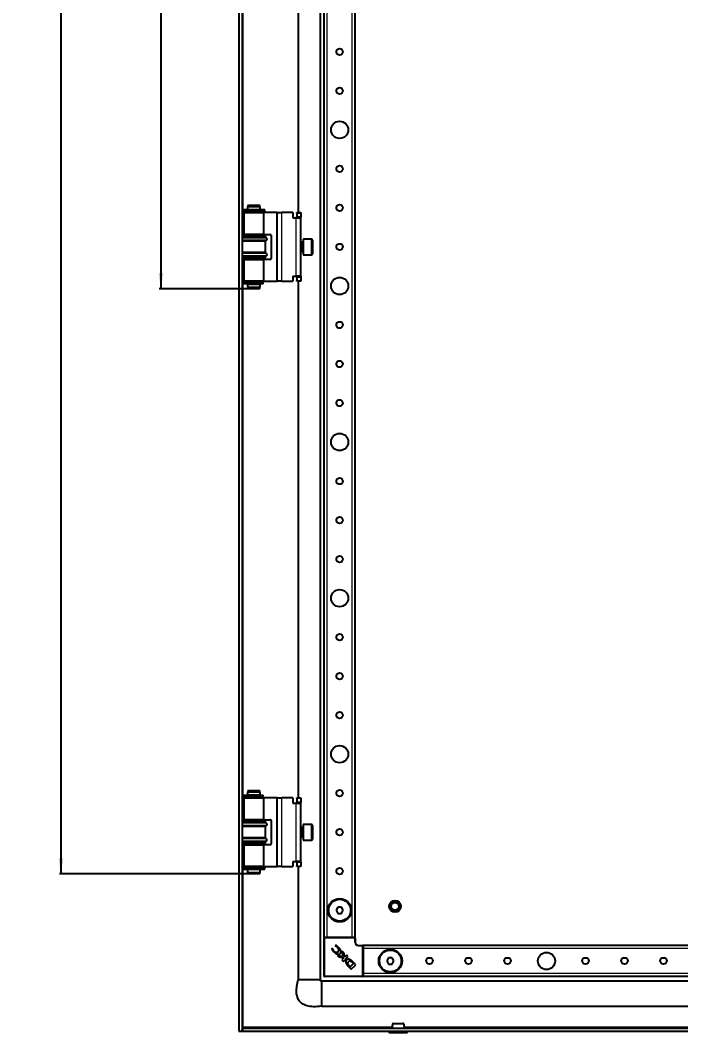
# Model space of a CAD drawing. Header units: millimetres. Extents: x -370 to 1477, y -811 to 1017.
# Drawn here: x 628 to 1051, y -689 to -41 of the extents above; entities that cross this region are included whole.
import ezdxf

# ---------------------------------------------------------------- set-up
doc = ezdxf.new("R2010")
doc.units = ezdxf.units.MM
doc.layers.add('FORMAT', color=7, linetype='Continuous')
doc.styles.add('SLDTEXTSTYLE0', font='TXT', dxfattribs={"width": 0.75})
doc.dimstyles.new('SLDDIMSTYLE0', dxfattribs={"dimtxt": 20, "dimasz": 10, "dimexe": 0, "dimexo": 0.0625, "dimgap": 5, "dimtad": 2, "dimdec": 1, "dimrnd": 1e-09, "dimzin": 12, "dimdsep": 46, "dimtxsty": 'SLDTEXTSTYLE0', "dimsah": 1, "dimcen": 0.09, "dimadec": 0, "dimazin": 3, "dimtfac": 1, "dimtofl": 0, "dimtmove": 0, "dimatfit": 3, "dimfxl": 0, "dimfrac": 2, "dimtolj": 1, "dimtzin": 12, "dimarcsym": 0})

# ---------------------------------------------------------------- blocks, each defined once
blk = doc.blocks.new('_D_7')
at = {"layer": 'FORMAT'}
for p, q in [((773.67, 765.89), (652.6, 765.89)), ((653.6, 765.89), (653.6, -587.61)), ((773.67, -587.61), (652.6, -587.61))]:
    blk.add_line(p, q, dxfattribs=at)
for points in [[(653.6, 765.89), (652.06, 755.89), (655.14, 755.89)], [(653.6, -587.61), (655.14, -577.61), (652.06, -577.61)]]:
    blk.add_solid(points, dxfattribs=at)
at = {"layer": 'FORMAT', "insert": (627.82, 48.5), "char_height": 20, "attachment_point": 1, "rotation": 90, "style": 'SLDTEXTSTYLE0'}
blk.add_mtext('1353,5', dxfattribs=at)
blk = doc.blocks.new('_D_9')
at = {"layer": 'FORMAT'}
for p, q in [((773.67, 390.89), (716.6, 390.89)), ((717.6, 390.89), (717.6, -212.61)), ((773.67, -212.61), (716.6, -212.61))]:
    blk.add_line(p, q, dxfattribs=at)
for points in [[(717.6, 390.89), (716.06, 380.89), (719.14, 380.89)], [(717.6, -212.61), (719.14, -202.61), (716.06, -202.61)]]:
    blk.add_solid(points, dxfattribs=at)
at = {"layer": 'FORMAT', "insert": (691.82, 55.89), "char_height": 20, "attachment_point": 1, "rotation": 90, "style": 'SLDTEXTSTYLE0'}
blk.add_mtext('603,5', dxfattribs=at)

msp = doc.modelspace()

# ---------------------------------------------------------------- linework, layer by layer
at = {"color": 7, "linetype": 'Continuous', "lineweight": 25}
for p, q in [((767.61, 866.64), (767.61, -688.36)), ((769.61, 866.64), (769.61, -688.36)), ((819.61, 833.64), (819.61, -655.36)), ((822.11, -628.36), (822.11, 806.64)), ((842.11, -628.36), (842.11, 806.64)), ((805.61, 342.14), (805.61, -163.86)), ((769.96, -162.16), (769.96, -163.06)), ((784.26, -162.16), (769.96, -162.16)), ((773.68, -159.11), (773.11, -160.11)), ((773.11, -160.11), (773.11, -162.11)), ((781.11, -160.11), (773.11, -160.11)), ((773.11, -162.11), (781.11, -162.11)), ((773.61, -162.11), (773.61, -162.16)), ((773.68, -159.11), (780.53, -159.11)), ((781.11, -160.11), (780.53, -159.11)), ((780.61, -162.16), (780.61, -162.11)), ((781.11, -162.11), (781.11, -160.11)), ((784.26, -163.06), (784.26, -162.16)), ((784.26, -163.06), (769.96, -163.06)), ((770.66, -163.86), (770.66, -177.86)), ((770.66, -163.86), (783.56, -163.86)), ((773.11, -163.11), (773.11, -163.86)), ((773.11, -163.11), (781.11, -163.11)), ((773.61, -163.06), (773.61, -163.11)), ((780.61, -163.11), (780.61, -163.06)), ((781.11, -163.86), (781.11, -163.11)), ((783.56, -177.86), (783.56, -163.86)), ((791.66, -163.86), (783.56, -163.86)), ((792.16, -163.86), (791.66, -163.86)), ((792.16, -207.86), (792.16, -163.86)), ((792.16, -163.86), (795.16, -163.86)), ((802.16, -163.86), (795.16, -163.86)), ((802.16, -163.86), (802.16, -167.16)), ((802.16, -167.16), (804.16, -167.16)), ((804.16, -167.16), (807.16, -167.16)), ((804.66, -163.86), (807.16, -163.86)), ((804.66, -164.36), (804.66, -163.86)), ((804.66, -164.36), (804.66, -166.36)), ((804.66, -166.86), (804.66, -166.36)), ((807.16, -166.86), (804.66, -166.86)), ((804.66, -166.86), (804.66, -167.16)), ((807.16, -163.86), (807.16, -164.36)), ((807.16, -164.36), (807.16, -166.36)), ((807.16, -166.36), (807.16, -166.86)), ((807.16, -167.16), (807.16, -166.86)), ((807.16, -204.56), (807.16, -167.16)), ((769.61, -178.86), (784.61, -178.86)), ((784.61, -179.46), (769.61, -179.46)), ((783.56, -177.86), (770.66, -177.86)), ((773.11, -177.86), (773.11, -178.86)), ((781.11, -178.86), (781.11, -177.86)), ((783.56, -177.86), (787.66, -177.86)), ((784.61, -179.46), (784.61, -178.86)), ((785.31, -180.15), (784.61, -179.46)), ((784.61, -182.26), (785.31, -181.57)), ((788.16, -178.36), (788.16, -193.36)), ((814.06, -180.86), (808.66, -180.86)), ((808.66, -180.86), (808.66, -190.18)), ((814.66, -181.46), (814.66, -189.66)), ((784.61, -182.26), (769.61, -182.26)), ((784.61, -189.46), (784.61, -182.26)), ((808.41, -182.86), (807.16, -182.86)), ((784.61, -189.46), (769.61, -189.46)), ((784.61, -192.26), (769.61, -192.26)), ((769.61, -192.86), (784.61, -192.86)), ((770.66, -193.86), (770.66, -207.86)), ((770.66, -193.86), (783.56, -193.86)), ((773.11, -192.86), (773.11, -193.86)), ((781.11, -193.86), (781.11, -192.86)), ((783.56, -207.86), (783.56, -193.86)), ((787.66, -193.86), (783.56, -193.86)), ((785.31, -190.15), (784.61, -189.46)), ((784.61, -192.26), (785.31, -191.57)), ((784.61, -192.86), (784.61, -192.26)), ((807.16, -188.86), (808.41, -188.86)), ((808.66, -190.18), (808.66, -190.86)), ((808.66, -190.86), (814.06, -190.86)), ((814.66, -189.66), (814.66, -190.26)), ((802.16, -204.56), (804.16, -204.56)), ((802.16, -204.56), (802.16, -207.86)), ((807.16, -204.56), (804.16, -204.56)), ((804.66, -204.56), (804.66, -204.86)), ((804.66, -204.86), (807.16, -204.86)), ((804.66, -205.36), (804.66, -204.86)), ((804.66, -205.36), (804.66, -207.36)), ((804.66, -207.86), (804.66, -207.36)), ((807.16, -204.86), (807.16, -204.56)), ((807.16, -204.86), (807.16, -205.36)), ((807.16, -205.36), (807.16, -207.36)), ((807.16, -207.36), (807.16, -207.86)), ((769.96, -208.66), (769.96, -209.56)), ((782.84, -208.66), (769.96, -208.66)), ((782.84, -209.56), (769.96, -209.56)), ((783.56, -207.86), (770.66, -207.86)), ((773.11, -207.86), (773.11, -208.61)), ((773.11, -208.61), (781.11, -208.61)), ((773.11, -209.61), (773.11, -211.61)), ((773.11, -209.61), (781.11, -209.61)), ((773.11, -211.61), (773.68, -212.61)), ((773.11, -211.61), (777.86, -211.61)), ((773.61, -208.61), (773.61, -208.66)), ((773.61, -209.56), (773.61, -209.61)), ((777.75, -212.61), (773.68, -212.61)), ((780.53, -212.61), (777.75, -212.61)), ((777.86, -211.61), (781.11, -211.61)), ((780.53, -212.61), (781.11, -211.61)), ((780.61, -208.66), (780.61, -208.61)), ((780.61, -209.61), (780.61, -209.56)), ((781.11, -208.61), (781.11, -207.86)), ((781.11, -211.61), (781.11, -209.61)), ((782.93, -208.66), (782.84, -208.66)), ((782.93, -209.56), (782.84, -209.56)), ((782.93, -209.56), (782.93, -208.66)), ((783.14, -208.66), (782.93, -208.66)), ((783.14, -209.56), (782.93, -209.56)), ((783.14, -209.56), (783.14, -208.66)), ((783.56, -207.86), (791.66, -207.86)), ((791.66, -207.86), (792.16, -207.86)), ((795.16, -207.86), (792.16, -207.86)), ((795.16, -207.86), (802.16, -207.86)), ((807.16, -207.86), (804.66, -207.86)), ((805.61, -207.86), (805.61, -538.86)), ((769.96, -537.16), (769.96, -538.06)), ((769.96, -537.16), (782.84, -537.16)), ((769.96, -538.06), (782.84, -538.06)), ((773.68, -534.11), (773.11, -535.11)), ((773.11, -535.11), (773.11, -537.11)), ((781.11, -535.11), (773.11, -535.11)), ((777.86, -537.11), (773.11, -537.11)), ((773.11, -538.11), (773.11, -538.86)), ((777.86, -538.11), (773.11, -538.11)), ((773.61, -537.11), (773.61, -537.16)), ((773.61, -538.06), (773.61, -538.11)), ((773.68, -534.11), (780.53, -534.11)), ((781.11, -537.11), (777.86, -537.11)), ((781.11, -538.11), (777.86, -538.11)), ((781.11, -535.11), (780.53, -534.11)), ((780.61, -537.16), (780.61, -537.11)), ((780.61, -538.11), (780.61, -538.06)), ((781.11, -537.11), (781.11, -535.11)), ((781.11, -538.86), (781.11, -538.11)), ((782.84, -537.16), (782.93, -537.16)), ((782.84, -538.06), (782.93, -538.06)), ((782.93, -538.06), (782.93, -537.16)), ((782.93, -537.16), (783.14, -537.16)), ((782.93, -538.06), (783.14, -538.06)), ((783.14, -538.06), (783.14, -537.16)), ((770.66, -538.86), (770.66, -552.86)), ((770.66, -538.86), (783.56, -538.86)), ((783.56, -552.86), (783.56, -538.86)), ((791.66, -538.86), (783.56, -538.86)), ((792.16, -538.86), (791.66, -538.86)), ((792.16, -582.86), (792.16, -538.86)), ((792.16, -538.86), (795.16, -538.86)), ((802.16, -538.86), (795.16, -538.86)), ((802.16, -538.86), (802.16, -542.16)), ((802.16, -542.16), (804.16, -542.16)), ((804.16, -542.16), (807.16, -542.16)), ((804.66, -538.86), (807.16, -538.86)), ((804.66, -539.36), (804.66, -538.86)), ((804.66, -539.36), (804.66, -541.36)), ((804.66, -541.86), (804.66, -541.36)), ((807.16, -541.86), (804.66, -541.86)), ((804.66, -541.86), (804.66, -542.16)), ((807.16, -538.86), (807.16, -539.36)), ((807.16, -539.36), (807.16, -541.36)), ((807.16, -541.36), (807.16, -541.86)), ((807.16, -542.16), (807.16, -541.86)), ((807.16, -579.56), (807.16, -542.16)), ((769.61, -553.86), (784.61, -553.86)), ((784.61, -554.46), (769.61, -554.46)), ((784.61, -557.26), (769.61, -557.26)), ((783.56, -552.86), (770.66, -552.86)), ((773.11, -552.86), (773.11, -553.86)), ((781.11, -553.86), (781.11, -552.86)), ((783.56, -552.86), (787.66, -552.86)), ((784.61, -554.46), (784.61, -553.86)), ((785.31, -555.15), (784.61, -554.46)), ((784.61, -557.26), (785.31, -556.57)), ((784.61, -564.46), (784.61, -557.26)), ((788.16, -553.36), (788.16, -568.36)), ((808.41, -557.86), (807.16, -557.86)), ((814.06, -555.86), (808.66, -555.86)), ((808.66, -555.86), (808.66, -565.86)), ((814.66, -556.46), (814.66, -565.26)), ((807.16, -563.86), (808.41, -563.86)), ((784.61, -564.46), (769.61, -564.46)), ((784.61, -567.26), (769.61, -567.26)), ((769.61, -567.86), (784.61, -567.86)), ((770.66, -568.86), (770.66, -582.86)), ((770.66, -568.86), (783.56, -568.86)), ((773.11, -567.86), (773.11, -568.86)), ((781.11, -568.86), (781.11, -567.86)), ((783.56, -582.86), (783.56, -568.86)), ((787.66, -568.86), (783.56, -568.86)), ((785.31, -565.15), (784.61, -564.46)), ((784.61, -567.26), (785.31, -566.57)), ((784.61, -567.86), (784.61, -567.26)), ((808.66, -565.86), (814.06, -565.86)), ((769.96, -583.66), (769.96, -584.56)), ((769.96, -583.66), (784.26, -583.66)), ((783.56, -582.86), (770.66, -582.86)), ((773.11, -582.86), (773.11, -583.61)), ((777.86, -583.61), (773.11, -583.61)), ((773.61, -583.61), (773.61, -583.66)), ((781.11, -583.61), (777.86, -583.61)), ((780.61, -583.66), (780.61, -583.61)), ((781.11, -583.61), (781.11, -582.86)), ((783.56, -582.86), (791.66, -582.86)), ((784.26, -584.56), (784.26, -583.66)), ((791.66, -582.86), (792.16, -582.86)), ((795.16, -582.86), (792.16, -582.86)), ((795.16, -582.86), (802.16, -582.86)), ((802.16, -579.56), (804.16, -579.56)), ((802.16, -579.56), (802.16, -582.86)), ((807.16, -579.56), (804.16, -579.56)), ((804.66, -579.56), (804.66, -579.86)), ((804.66, -579.86), (807.16, -579.86)), ((804.66, -580.36), (804.66, -579.86)), ((804.66, -580.36), (804.66, -582.36)), ((804.66, -582.86), (804.66, -582.36)), ((807.16, -582.86), (804.66, -582.86)), ((805.61, -582.86), (805.61, -655.36)), ((807.16, -579.86), (807.16, -579.56)), ((807.16, -579.86), (807.16, -580.36)), ((807.16, -580.36), (807.16, -582.36)), ((807.16, -582.36), (807.16, -582.86)), ((769.96, -584.56), (784.26, -584.56)), ((773.11, -584.61), (773.11, -586.61)), ((777.86, -584.61), (773.11, -584.61)), ((773.11, -586.61), (773.68, -587.61)), ((773.11, -586.61), (777.86, -586.61)), ((773.61, -584.56), (773.61, -584.61)), ((777.75, -587.61), (773.68, -587.61)), ((780.53, -587.61), (777.75, -587.61)), ((781.11, -584.61), (777.86, -584.61)), ((777.86, -586.61), (781.11, -586.61)), ((780.53, -587.61), (781.11, -586.61)), ((780.61, -584.61), (780.61, -584.56)), ((781.11, -586.61), (781.11, -584.61)), ((830.95, -608.86), (829.8, -610.86)), ((833.26, -608.86), (830.95, -608.86)), ((834.42, -610.86), (833.26, -608.86)), ((829.8, -610.86), (830.95, -612.86)), ((830.95, -612.86), (833.26, -612.86)), ((833.26, -612.86), (834.42, -610.86)), ((822.41, -628.36), (822.11, -628.36)), ((822.11, -653.06), (822.11, -628.66)), ((822.41, -628.36), (823.05, -628.36)), ((824.11, -628.36), (823.05, -628.36)), ((840.11, -628.36), (824.11, -628.36)), ((841.16, -628.36), (840.11, -628.36)), ((841.16, -628.36), (841.81, -628.36)), ((842.11, -628.36), (841.81, -628.36)), ((842.11, -628.66), (842.11, -631.36)), ((827.65, -635.42), (826.96, -635.76)), ((827.79, -635.56), (827.65, -635.42)), ((829.73, -633.36), (829.22, -633.61)), ((829.22, -633.61), (829.33, -633.72)), ((844.11, -633.36), (846.81, -633.36)), ((1227.11, -633.36), (847.11, -633.36)), ((847.11, -633.36), (847.11, -633.66)), ((847.11, -633.66), (847.11, -634.31)), ((847.11, -634.31), (847.11, -635.36)), ((847.11, -635.36), (847.11, -651.36)), ((830.78, -639.99), (831.57, -640.79)), ((833.87, -640.46), (830.78, -639.99)), ((831.57, -640.79), (834.84, -641.27)), ((834.84, -641.27), (833.45, -642.66)), ((833.69, -636.99), (833.87, -640.46)), ((834.98, -638.28), (833.69, -636.99)), ((834.5, -643.71), (837.46, -640.75)), ((835.15, -640.94), (834.98, -638.28)), ((836.4, -639.69), (835.15, -640.94)), ((837.46, -640.75), (836.4, -639.69)), ((863.45, -641.36), (862.3, -643.36)), ((865.76, -641.36), (863.45, -641.36)), ((866.92, -643.36), (865.76, -641.36)), ((833.45, -642.66), (834.5, -643.71)), ((837.51, -646.72), (839.5, -648.71)), ((838.05, -646.47), (838.8, -647.19)), ((838.8, -647.19), (840.98, -645.01)), ((839.5, -648.71), (842.46, -645.75)), ((840.98, -645.01), (840.3, -644.35)), ((840.57, -643.86), (840.55, -643.85)), ((842.46, -645.75), (840.57, -643.86)), ((862.3, -643.36), (863.45, -645.36)), ((863.45, -645.36), (865.76, -645.36)), ((865.76, -645.36), (866.92, -643.36)), ((846.81, -653.36), (822.41, -653.36)), ((847.11, -651.36), (847.11, -652.41)), ((847.11, -652.41), (847.11, -653.06)), ((847.11, -653.06), (847.11, -653.36)), ((1227.11, -653.36), (847.11, -653.36)), ((1227.11, -656.36), (820.61, -656.36)), ((820.61, -672.36), (1308.61, -672.36)), ((769.91, -686.36), (769.91, -688.36)), ((769.91, -686.36), (1359.31, -686.36)), ((770.01, -686.36), (770.21, -685.76)), ((767.61, -688.36), (769.61, -688.36)), ((769.91, -688.36), (1359.31, -688.36)), ((863.86, -688.36), (863.86, -689.11)), ((866.6, -689.36), (864.11, -689.36)), ((875.11, -689.36), (866.6, -689.36)), ((875.36, -689.11), (875.36, -688.36))]:
    msp.add_line(p, q, dxfattribs=at)
at = {"color": 8, "linetype": 'Continuous', "lineweight": 18}
for p, q in [((824.11, -628.36), (824.11, 806.64)), ((840.11, -628.36), (840.11, 806.64)), ((770.21, -162.16), (770.21, 340.44)), ((770.21, -178.86), (770.21, -163.06)), ((791.66, -163.86), (791.66, -207.86)), ((795.16, -207.86), (795.16, -163.86)), ((804.16, -204.56), (804.16, -167.16)), ((807.16, -164.36), (804.66, -164.36)), ((804.66, -166.36), (807.16, -166.36)), ((785.31, -180.15), (769.61, -180.15)), ((785.31, -181.57), (769.61, -181.57)), ((814.06, -190.18), (814.06, -180.86)), ((808.41, -188.86), (808.41, -182.86)), ((785.31, -190.15), (769.61, -190.15)), ((785.31, -191.57), (769.61, -191.57)), ((770.21, -208.66), (770.21, -192.86)), ((814.06, -190.86), (814.06, -190.18)), ((807.16, -205.36), (804.66, -205.36)), ((804.66, -207.36), (807.16, -207.36)), ((770.21, -537.16), (770.21, -209.56)), ((782.84, -209.56), (782.84, -208.66)), ((770.21, -553.86), (770.21, -538.06)), ((782.84, -537.16), (782.84, -538.06)), ((791.66, -538.86), (791.66, -582.86)), ((795.16, -582.86), (795.16, -538.86)), ((804.16, -579.56), (804.16, -542.16)), ((807.16, -539.36), (804.66, -539.36)), ((804.66, -541.36), (807.16, -541.36)), ((785.31, -555.15), (769.61, -555.15)), ((785.31, -556.57), (769.61, -556.57)), ((808.41, -558.27), (808.41, -557.86)), ((814.06, -565.86), (814.06, -555.86)), ((808.41, -563.86), (808.41, -558.27)), ((785.31, -565.15), (769.61, -565.15)), ((785.31, -566.57), (769.61, -566.57)), ((770.21, -583.66), (770.21, -567.86)), ((807.16, -580.36), (804.66, -580.36)), ((804.66, -582.36), (807.16, -582.36)), ((770.21, -685.76), (770.21, -584.56)), ((822.11, -628.66), (822.41, -628.66)), ((822.41, -628.36), (822.41, -628.66)), ((822.41, -628.66), (822.41, -653.06)), ((841.81, -628.66), (822.41, -628.66)), ((841.81, -628.36), (841.81, -628.66)), ((841.81, -631.36), (841.81, -628.66)), ((841.81, -628.66), (842.11, -628.66)), ((842.11, -631.36), (841.81, -631.36)), ((844.11, -633.36), (844.11, -633.66)), ((846.81, -633.66), (844.11, -633.66)), ((846.81, -633.36), (846.81, -633.66)), ((846.81, -653.06), (846.81, -633.66)), ((846.81, -633.66), (847.11, -633.66)), ((1227.11, -635.36), (847.11, -635.36)), ((822.41, -653.06), (822.11, -653.06)), ((822.41, -653.06), (846.81, -653.06)), ((822.41, -653.06), (822.41, -653.36)), ((846.81, -653.06), (846.81, -653.36)), ((846.81, -653.06), (847.11, -653.06)), ((1227.11, -651.36), (847.11, -651.36)), ((865.64, -685.76), (770.21, -685.76)), ((1255.64, -685.76), (873.58, -685.76)), ((863.86, -689.11), (866.46, -689.11)), ((866.46, -689.11), (875.36, -689.11))]:
    msp.add_line(p, q, dxfattribs=at)
at = {"color": 7, "linetype": 'Continuous', "lineweight": 25}
for centre, radius in [((832.11, -60.86), 2.1), ((832.11, -85.86), 2.1), ((832.11, -110.86), 5.5), ((832.11, -135.86), 2.1), ((832.11, -160.86), 2.1), ((832.11, -185.86), 2.1), ((832.11, -210.86), 5.5), ((832.11, -235.86), 2.1), ((832.11, -260.86), 2.1), ((832.11, -285.86), 2.1), ((832.11, -310.86), 5.5), ((832.11, -335.86), 2.1), ((832.11, -360.86), 2.1), ((832.11, -385.86), 2.1), ((832.11, -410.86), 5.5), ((832.11, -435.86), 2.1), ((832.11, -460.86), 2.1), ((832.11, -485.86), 2.1), ((832.11, -510.86), 5.5), ((832.11, -535.86), 2.1), ((832.11, -560.86), 2.1), ((832.11, -585.86), 2.1), ((832.11, -610.86), 7.5), ((832.11, -610.86), 7), ((867.61, -608.36), 3.75), ((867.61, -608.36), 3), ((867.61, -608.36), 2.5), ((864.61, -643.36), 7.5), ((864.61, -643.36), 7), ((889.61, -643.36), 2.1), ((914.61, -643.36), 2.1), ((939.61, -643.36), 2.1), ((964.61, -643.36), 5.5), ((989.61, -643.36), 2.1), ((1014.61, -643.36), 2.1), ((1039.61, -643.36), 2.1)]:
    msp.add_circle(centre, radius, dxfattribs=at)
for centre, radius, start, end in [((784.61, -180.86), 1, 314.427, 45.573), ((787.66, -178.36), 0.5, 0, 90), ((814.06, -181.46), 0.6, 0, 90), ((808.41, -182.61), 0.25, 270, 360), ((784.61, -190.86), 1, 314.427, 45.573), ((787.66, -193.36), 0.5, 270, 0), ((808.41, -189.11), 0.25, 0, 90), ((814.06, -190.26), 0.6, 270, 360), ((784.61, -555.86), 1, 314.427, 45.573), ((787.66, -553.36), 0.5, 0, 90), ((808.41, -557.61), 0.25, 270, 360), ((814.06, -556.46), 0.6, 0, 90), ((808.41, -564.11), 0.25, 0, 90), ((784.61, -565.86), 1, 314.427, 45.573), ((787.66, -568.36), 0.5, 270, 0), ((814.06, -565.26), 0.6, 270, 360), ((822.41, -628.66), 0.3, 90, 180), ((841.81, -628.66), 0.3, 0, 90), ((829.7, -636.29), 1.94, 323.30966, 52.34638), ((844.11, -631.36), 2, 180, 270), ((846.81, -633.66), 0.3, 0, 90), ((830.1, -635.85), 1.97, 218.45405, 305.887), ((840.72, -643.06), 4.87, 200.34448, 228.77765), ((842.53, -642.29), 6.12, 216.98881, 223.07444), ((822.41, -653.06), 0.3, 180, 270), ((846.81, -653.06), 0.3, 270, 0), ((866.49, -683.86), 0.5, 89.96367, 164.83397), ((872.72, -683.86), 0.5, 15.24646, 90.04596), ((864.11, -689.11), 0.25, 180, 270), ((875.11, -689.11), 0.25, 270, 0)]:
    msp.add_arc(centre, radius, start, end, dxfattribs=at)
at = {"color": 8, "linetype": 'Continuous', "lineweight": 18}
msp.add_arc((844.11, -631.36), 2.3, 180, 270, dxfattribs=at)
at = {"color": 7, "linetype": 'Continuous', "lineweight": 25}
for points, knots in [([(826.96, -635.76), (827.15, -636.1), (827.48, -636.73), (827.97, -637.25), (828.2, -637.49)], [0, 0, 0, 0, 0.5368, 1, 1, 1, 1]), ([(828.56, -637.08), (828.34, -636.82), (827.97, -636.37), (827.84, -635.8), (827.79, -635.56)], [0, 0, 0, 0, 0.579608, 1, 1, 1, 1]), ([(829.33, -633.72), (829.65, -633.86), (830.22, -634.13), (830.68, -634.56), (830.89, -634.75)], [0, 0, 0, 0, 0.547643, 1, 1, 1, 1]), ([(831.25, -634.47), (830.98, -634.22), (830.52, -633.79), (829.96, -633.49), (829.73, -633.36)], [0, 0, 0, 0, 0.577653, 1, 1, 1, 1]), ([(832.37, -638.7), (832.5, -638.53), (832.78, -638.2), (832.95, -637.5), (832.82, -636.63), (832.26, -635.55), (831.62, -634.86), (831.25, -634.47)], [0, 0, 0, 0, 0.130532, 0.266031, 0.423997, 0.666819, 1, 1, 1, 1]), ([(828.2, -637.49), (828.57, -637.82), (829.27, -638.44), (830.44, -638.99), (831.38, -639.12), (832.02, -638.97), (832.25, -638.79), (832.37, -638.7)], [0, 0, 0, 0, 0.315674, 0.58952, 0.813199, 0.909026, 1, 1, 1, 1]), ([(839.22, -642.71), (839.02, -642.6), (838.63, -642.4), (838, -642.28), (837.4, -642.32), (836.87, -642.52), (836.43, -642.88), (836.14, -643.39), (836.02, -644.05), (836.11, -644.5), (836.15, -644.75)], [0, 0, 0, 0, 0.138091, 0.265455, 0.384013, 0.496103, 0.605759, 0.71979, 0.847662, 1, 1, 1, 1]), ([(837.72, -643.98), (837.63, -644.08), (837.47, -644.25), (837.28, -644.53), (837.19, -644.8), (837.19, -645.13), (837.35, -645.53), (837.53, -645.81), (837.64, -645.97)], [0, 0, 0, 0, 0.176808, 0.319231, 0.43938, 0.552395, 0.749205, 1, 1, 1, 1]), ([(840.3, -644.35), (840.1, -644.16), (839.73, -643.81), (839.19, -643.49), (838.75, -643.42), (838.4, -643.49), (838.05, -643.68), (837.84, -643.88), (837.72, -643.98)], [0, 0, 0, 0, 0.274676, 0.503042, 0.607381, 0.716579, 0.843412, 1, 1, 1, 1]), ([(840.07, -643.39), (839.92, -643.25), (839.65, -643.01), (839.35, -642.8), (839.22, -642.71)], [0, 0, 0, 0, 0.55183, 1, 1, 1, 1]), ([(840.55, -643.85), (840.47, -643.77), (840.31, -643.62), (840.15, -643.47), (840.07, -643.39)], [0, 0, 0, 0, 0.486421, 1, 1, 1, 1]), ([(820.61, -672.36), (818.88, -672.53), (815.74, -672.83), (811.41, -672.32), (807.98, -670.89), (805.77, -668.57), (804.68, -665.81), (804.36, -662.76), (804.66, -659.2), (805.27, -656.71), (805.61, -655.36)], [0, 0, 0, 0, 0.176713, 0.320911, 0.440308, 0.54837, 0.6374, 0.738878, 0.858543, 1, 1, 1, 1]), ([(819.49, -655.36), (819.46, -655.36), (819.38, -655.36), (818.92, -655.36), (818.63, -655.36)], [0, 0, 0, 0, 0.350861, 1, 1, 1, 1]), ([(820.61, -656.52), (820.51, -656.51), (820.37, -656.49), (820.21, -656.42), (820.13, -656.36), (820.07, -656.3), (820.03, -656.23), (820, -656.15), (819.94, -655.98), (819.77, -655.9), (819.62, -655.67), (819.59, -655.47), (819.57, -655.36)], [0, 0, 0, 0, 0.146823, 0.202041, 0.247643, 0.28691, 0.323569, 0.360785, 0.40083, 0.628513, 0.79432, 1, 1, 1, 1]), ([(819.61, -655.36), (819.76, -655.59), (820.02, -655.99), (820.43, -656.25), (820.61, -656.36)], [0, 0, 0, 0, 0.561561, 1, 1, 1, 1]), ([(820.61, -672.36), (820.61, -672.24), (820.61, -672), (820.61, -670.15), (820.61, -667.5), (820.61, -664.36), (820.61, -661.21), (820.61, -658.6), (820.61, -656.97), (820.61, -656.75), (820.61, -656.68)], [0, 0, 0, 0, 0.1338561, 0.2677122, 0.4015683, 0.5354244, 0.6692805, 0.8031366, 0.9369927, 1, 1, 1, 1]), ([(769.61, -688.36), (769.63, -687.93), (769.67, -687.37), (769.86, -686.81), (769.91, -686.68)], [0, 0, 0, 0, 0.773459, 1, 1, 1, 1]), ([(770.21, -685.76), (770.16, -685.92), (770.11, -686.07), (770.01, -686.3), (769.96, -686.36), (769.91, -686.36)], [0, 0, 0, 0, 0.5, 0.5, 1, 1, 1, 1]), ([(866.02, -683.71), (865.83, -684.45), (865.61, -685.31), (865.59, -686.23), (865.58, -686.36)], [0, 0, 0, 0, 0.85815, 1, 1, 1, 1]), ([(866.53, -683.36), (866.52, -683.36), (866.48, -683.36), (866.76, -683.36), (867.28, -683.36), (867.99, -683.36), (868.85, -683.36), (869.91, -683.36), (870.94, -683.36), (871.82, -683.36), (872.43, -683.36), (872.73, -683.36), (872.69, -683.36), (872.68, -683.36)], [0, 0, 0, 0, 0.03384, 0.141254, 0.248698, 0.315774, 0.423314, 0.530846, 0.63821, 0.745706, 0.853372, 0.960917, 1, 1, 1, 1]), ([(873.63, -686.36), (873.63, -686.23), (873.61, -685.31), (873.39, -684.45), (873.2, -683.71)], [0, 0, 0, 0, 0.14185, 1, 1, 1, 1])]:
    msp.add_open_spline(points, degree=3, knots=knots, dxfattribs=at)
for points in [[(806.58, -655.36), (806.3, -655.36), (805.74, -655.36), (805.65, -655.36), (805.61, -655.36)], [(809.04, -655.36), (808.55, -655.36), (807.58, -655.36), (806.92, -655.36), (806.58, -655.36)], [(812.61, -655.36), (811.98, -655.36), (810.72, -655.36), (809.6, -655.36), (809.04, -655.36)], [(816.18, -655.36), (815.61, -655.36), (814.49, -655.36), (813.23, -655.36), (812.61, -655.36)], [(818.63, -655.36), (818.3, -655.36), (817.63, -655.36), (816.66, -655.36), (816.18, -655.36)]]:
    msp.add_open_spline(points, degree=3, dxfattribs=at)
at = {"color": 8, "linetype": 'Continuous', "lineweight": 18}
msp.add_open_spline([(873.16, -683.74), (873.17, -683.74), (873.21, -683.74), (872.87, -683.74), (872.17, -683.74), (871.15, -683.74), (869.96, -683.74), (868.73, -683.74), (867.74, -683.74), (866.92, -683.74), (866.32, -683.74), (865.99, -683.74), (866.04, -683.74), (866.05, -683.74)], degree=3, knots=[0, 0, 0, 0, 0.038891, 0.14638, 0.253973, 0.361383, 0.468681, 0.576165, 0.683665, 0.750707, 0.858068, 0.965424, 1, 1, 1, 1], dxfattribs=at)

# ---------------------------------------------------------------- dimensions: what is measured, and where the dimension line sits
at = {"layer": 'FORMAT'}
for base, p1, p2, picture, middle in [((653.6, -587.61), (773.68, 765.89), (773.68, -587.61), '_D_7', (653.6, 89.14)), ((717.6, -212.61), (773.68, 390.89), (773.68, -212.61), '_D_9', (717.6, 89.14))]:
    dim = msp.add_linear_dim(base=base, p1=p1, p2=p2, angle=90, dimstyle='SLDDIMSTYLE0', dxfattribs=at)
    dim.commit()
    dim.dimension.update_dxf_attribs({"geometry": picture, "text_midpoint": middle, "dimtype": 160})

doc.saveas('drawing.dxf')
